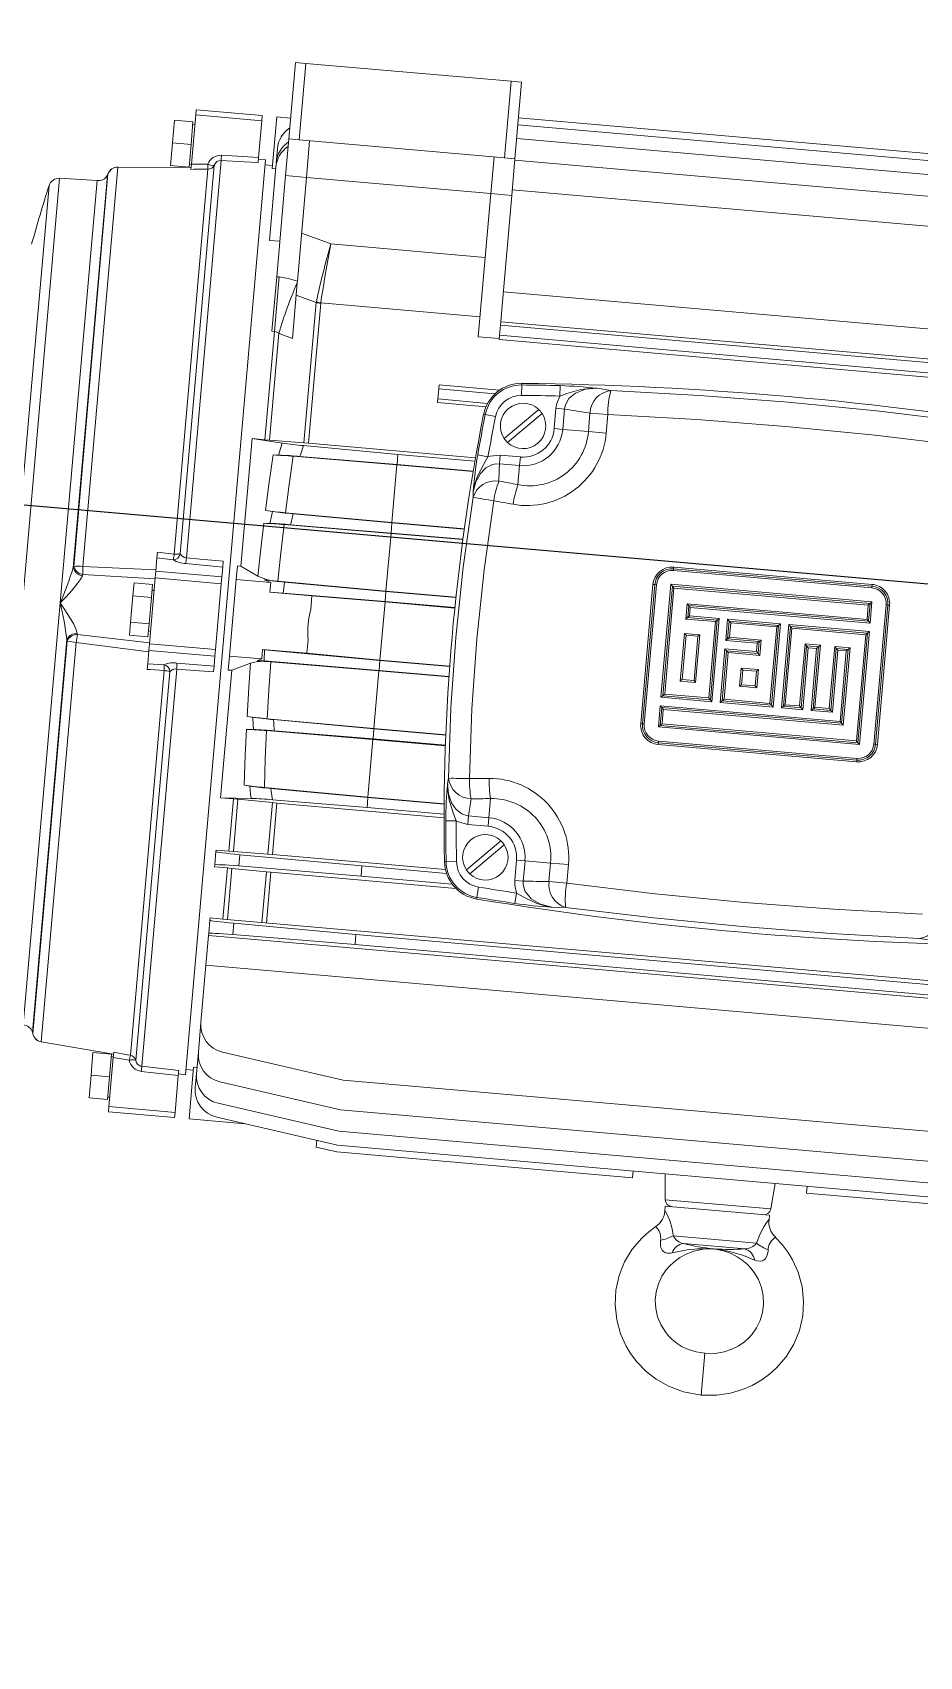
# Model space of a CAD drawing. Header units: inches. Extents: x 191440 to 383551, y 141411 to 284946.
# Drawn here: x 191674.566 to 191674.925, y 141515.598 to 141516.254 of the extents above; entities that cross this region are included whole.
import ezdxf

# ---------------------------------------------------------------- set-up
doc = ezdxf.new("R2010")
doc.units = ezdxf.units.IN
doc.header["$MEASUREMENT"] = 0
doc.layers.add('MOTOR', color=140, linetype='Continuous', lineweight=9)
doc.layers.add('Sanitary', color=6, linetype='Continuous')
doc.styles.add('ROMANS', font='romans', dxfattribs={"height": 1})
doc.dimstyles.new('osama', dxfattribs={"dimtxt": 50, "dimasz": 45, "dimexe": 0.18, "dimexo": 0.0625, "dimgap": 0.2, "dimtad": 0, "dimdec": 0, "dimzin": 0, "dimdsep": 46, "dimtxsty": 'ROMANS', "dimcen": 0, "dimse1": 1, "dimse2": 1, "dimclrd": 3, "dimclre": 3, "dimclrt": 5, "dimadec": 0, "dimazin": 0, "dimtfac": 0.6, "dimtdec": 0, "dimtmove": 2, "dimatfit": 3, "dimfxl": 1, "dimtolj": 1, "dimtzin": 0, "dimarcsym": 0})

msp = doc.modelspace()

# ---------------------------------------------------------------- linework, layer by layer
at = {"color": 6}
msp.add_lwpolyline([(191675.62045, 141515.97042), (191672.46313, 141516.24664), (191672.69555, 141518.90315), (191652.33932, 141520.68409)], dxfattribs=at)
msp.add_circle((191674.63793, 141516.01009), 1.40625)
at = {"layer": 'MOTOR', "linetype": 'Continuous'}
for p, q in [((191674.66987, 141516.21083), (191674.67258, 141516.24173)), ((191674.67258, 141516.24173), (191674.67679, 141516.24137)), ((191674.67679, 141516.24137), (191674.67409, 141516.21046)), ((191674.67679, 141516.24137), (191674.75968, 141516.23411)), ((191674.75698, 141516.2032), (191674.75968, 141516.23411)), ((191674.75968, 141516.23411), (191674.7639, 141516.23374)), ((191674.7639, 141516.23374), (191674.76119, 141516.20284)), ((191674.63228, 141516.22051), (191674.63247, 141516.22259)), ((191674.63247, 141516.22259), (191674.65916, 141516.22026)), ((191674.62295, 141516.20927), (191674.62375, 141516.2184)), ((191674.62375, 141516.2184), (191674.63119, 141516.21775)), ((191674.63039, 141516.20862), (191674.63119, 141516.21775)), ((191674.63054, 141516.20063), (191674.63228, 141516.22051)), ((191674.63195, 141516.21669), (191674.63111, 141516.21677)), ((191674.65898, 141516.21817), (191674.63228, 141516.22051)), ((191674.65768, 141516.20333), (191674.65898, 141516.21817)), ((191674.65916, 141516.22026), (191674.65898, 141516.21817)), ((191674.66316, 141516.19886), (191674.66499, 141516.21975)), ((191674.67061, 141516.21926), (191674.66499, 141516.21975)), ((191674.7624, 141516.21658), (191674.99843, 141516.19593)), ((191674.76264, 141516.21935), (191674.99867, 141516.1987)), ((191674.62215, 141516.20014), (191674.62295, 141516.20927)), ((191674.62295, 141516.20927), (191674.63039, 141516.20862)), ((191674.62959, 141516.19948), (191674.63039, 141516.20862)), ((191674.66858, 141516.19603), (191674.66987, 141516.21083)), ((191674.67409, 141516.21046), (191674.66987, 141516.21083)), ((191674.67409, 141516.21046), (191674.75698, 141516.2032)), ((191674.6783, 141516.21009), (191674.67701, 141516.1953)), ((191674.7619, 141516.21096), (191674.99793, 141516.19031)), ((191674.64257, 141516.20216), (191674.62853, 141516.04172)), ((191674.64267, 141516.20423), (191674.65768, 141516.20333)), ((191674.66043, 141516.20245), (191674.64427, 141516.0177)), ((191674.65768, 141516.20333), (191674.6575, 141516.20126)), ((191674.66043, 141516.20245), (191674.65762, 141516.20262)), ((191674.66479, 141516.20125), (191674.66528, 141516.20687)), ((191674.75147, 141516.18878), (191674.75276, 141516.20357)), ((191674.76119, 141516.20284), (191674.75698, 141516.2032)), ((191674.76119, 141516.20284), (191674.7599, 141516.18805)), ((191674.76115, 141516.2023), (191674.99718, 141516.18165)), ((191674.57735, 141516.19494), (191674.56247, 141516.02486)), ((191674.59249, 141516.19401), (191674.57735, 141516.19494)), ((191674.59667, 141516.19618), (191674.5828, 141516.03768)), ((191674.59687, 141516.19669), (191674.58301, 141516.03824)), ((191674.60084, 141516.19947), (191674.58673, 141516.03818)), ((191674.59687, 141516.19669), (191674.59667, 141516.19618)), ((191674.60084, 141516.19947), (191674.60086, 141516.19948)), ((191674.63043, 141516.19936), (191674.60084, 141516.19947)), ((191674.62215, 141516.20014), (191674.62959, 141516.19948)), ((191674.6236, 141516.04321), (191674.6372, 141516.19859)), ((191674.63979, 141516.20028), (191674.62605, 141516.04325)), ((191674.62968, 141516.20047), (191674.63052, 141516.20039)), ((191674.63036, 141516.19856), (191674.63054, 141516.20063)), ((191674.63054, 141516.20063), (191674.63713, 141516.20066)), ((191674.66327, 141516.20008), (191674.66025, 141516.20034)), ((191674.66204, 141516.16988), (191674.66463, 141516.19942)), ((191674.66457, 141516.19874), (191674.66316, 141516.19886)), ((191674.665, 141516.15517), (191674.66858, 141516.19603)), ((191674.67701, 141516.1953), (191674.66858, 141516.19603)), ((191674.67334, 141516.15339), (191674.67701, 141516.1953)), ((191674.75147, 141516.18878), (191674.67701, 141516.1953)), ((191674.57306, 141516.19199), (191674.55847, 141516.02521)), ((191674.59249, 141516.19401), (191674.57757, 141516.02353)), ((191674.74641, 141516.13093), (191674.75147, 141516.18878)), ((191674.7599, 141516.18805), (191674.75147, 141516.18878)), ((191674.7601, 141516.1903), (191674.99613, 141516.16965)), ((191674.75587, 141516.14198), (191674.7599, 141516.18805)), ((191674.66204, 141516.16988), (191674.66626, 141516.16952)), ((191674.68691, 141516.16845), (191674.74921, 141516.163)), ((191674.66308, 141516.13318), (191674.665, 141516.15517)), ((191674.66405, 141516.13309), (191674.66598, 141516.15509)), ((191674.665, 141516.15517), (191674.66598, 141516.15509)), ((191674.67329, 141516.1528), (191674.67132, 141516.1303)), ((191674.67334, 141516.15339), (191674.67329, 141516.1528)), ((191674.75649, 141516.14909), (191674.99252, 141516.12844)), ((191674.676, 141516.08814), (191674.68096, 141516.14483)), ((191674.68276, 141516.1445), (191674.67782, 141516.08799)), ((191674.68096, 141516.14483), (191674.681, 141516.14504)), ((191674.68278, 141516.14464), (191674.68276, 141516.1445)), ((191674.74712, 141516.13901), (191674.68278, 141516.14464)), ((191674.75531, 141516.13561), (191674.75544, 141516.13705)), ((191674.75544, 141516.13705), (191674.75587, 141516.14198)), ((191674.75544, 141516.13705), (191674.99147, 141516.1164)), ((191674.66022, 141516.08936), (191674.66405, 141516.13309)), ((191674.66582, 141516.13237), (191674.66204, 141516.08921)), ((191674.66405, 141516.13309), (191674.66308, 141516.13318)), ((191674.74641, 141516.13093), (191674.75484, 141516.13019)), ((191674.7548, 141516.12979), (191674.75496, 141516.13154)), ((191674.7548, 141516.12979), (191674.99083, 141516.10914)), ((191674.75496, 141516.13154), (191674.75531, 141516.13561)), ((191674.75496, 141516.13154), (191674.99099, 141516.11089)), ((191674.75531, 141516.13561), (191674.99134, 141516.11496)), ((191674.73006, 141516.10583), (191674.73041, 141516.1099)), ((191674.73041, 141516.1099), (191674.73055, 141516.11151)), ((191674.73041, 141516.1099), (191674.75313, 141516.10791)), ((191674.73055, 141516.11151), (191674.75494, 141516.10938)), ((191674.76396, 141516.1115), (191674.76391, 141516.10728)), ((191674.76396, 141516.1115), (191674.76397, 141516.11215)), ((191674.77947, 141516.11123), (191674.77937, 141516.10702)), ((191674.79436, 141516.11014), (191674.79992, 141516.10925)), ((191674.72993, 141516.10437), (191674.73006, 141516.10583)), ((191674.72993, 141516.10437), (191674.74949, 141516.10266)), ((191674.73006, 141516.10583), (191674.75017, 141516.10407)), ((191674.7492, 141516.09951), (191674.74857, 141516.09964)), ((191674.7492, 141516.09951), (191674.75334, 141516.0987)), ((191674.77079, 141516.10162), (191674.75684, 141516.08991)), ((191674.7582, 141516.08829), (191674.77215, 141516.1)), ((191674.77705, 141516.09386), (191674.77777, 141516.10207)), ((191674.77777, 141516.10207), (191674.78123, 141516.10177)), ((191674.78123, 141516.10177), (191674.78051, 141516.09355)), ((191674.79085, 141516.09265), (191674.7915, 141516.10013)), ((191674.7987, 141516.0995), (191674.7915, 141516.10013)), ((191674.7987, 141516.0995), (191674.79804, 141516.09202)), ((191674.65054, 141516.03836), (191674.65504, 141516.08982)), ((191674.66722, 141516.08793), (191674.65504, 141516.08982)), ((191674.66022, 141516.08936), (191674.65504, 141516.08982)), ((191674.77705, 141516.09386), (191674.78051, 141516.09355)), ((191674.79085, 141516.09265), (191674.78051, 141516.09355)), ((191674.79804, 141516.09202), (191674.79085, 141516.09265)), ((191674.66022, 141516.08936), (191674.66204, 141516.08921)), ((191674.676, 141516.08814), (191674.66204, 141516.08921)), ((191674.67577, 141516.08698), (191674.71394, 141516.08345)), ((191674.67782, 141516.08799), (191674.676, 141516.08814)), ((191674.67782, 141516.08799), (191674.7453, 141516.08208)), ((191674.71394, 141516.08345), (191674.71358, 141516.07938)), ((191674.71394, 141516.08345), (191674.74506, 141516.08073)), ((191674.74616, 141516.08321), (191674.75031, 141516.08248)), ((191674.67171, 141516.0827), (191674.71357, 141516.07925)), ((191674.71358, 141516.07938), (191674.6744, 141516.08261)), ((191674.71357, 141516.07925), (191674.71153, 141516.05593)), ((191674.74435, 141516.07656), (191674.71357, 141516.07925)), ((191674.71358, 141516.07938), (191674.74437, 141516.07669)), ((191674.75523, 141516.08311), (191674.75493, 141516.07966)), ((191674.7631, 141516.07894), (191674.75493, 141516.07966)), ((191674.75523, 141516.08311), (191674.7634, 141516.0824)), ((191674.76242, 141516.07125), (191674.7631, 141516.07894)), ((191674.7634, 141516.0824), (191674.7631, 141516.07894)), ((191674.74427, 141516.06613), (191674.74434, 141516.06834)), ((191674.71153, 141516.05593), (191674.66861, 141516.0599)), ((191674.67159, 141516.05946), (191674.71152, 141516.05577)), ((191674.66801, 141516.05512), (191674.71115, 141516.05156)), ((191674.71116, 141516.0517), (191674.6706, 141516.05505)), ((191674.71115, 141516.05156), (191674.70911, 141516.02825)), ((191674.74017, 141516.04902), (191674.71115, 141516.05156)), ((191674.71152, 141516.05577), (191674.71116, 141516.0517)), ((191674.71116, 141516.0517), (191674.74019, 141516.04916)), ((191674.71152, 141516.05577), (191674.74075, 141516.05321)), ((191674.71153, 141516.05593), (191674.74077, 141516.05337)), ((191674.61663, 141516.04162), (191674.61684, 141516.04397)), ((191674.5828, 141516.03768), (191674.58301, 141516.03824)), ((191674.58673, 141516.03818), (191674.61622, 141516.03689)), ((191674.61617, 141516.03629), (191674.61663, 141516.04162)), ((191674.62315, 141516.04089), (191674.61663, 141516.04162)), ((191674.64321, 141516.03794), (191674.62825, 141516.03936)), ((191674.64286, 141516.03396), (191674.64321, 141516.03794)), ((191674.64342, 141516.04031), (191674.64321, 141516.03794)), ((191674.64864, 141516.03289), (191674.64913, 141516.03849)), ((191674.64913, 141516.03849), (191674.65054, 141516.03836)), ((191674.65743, 141516.03428), (191674.65054, 141516.03836)), ((191674.82531, 141516.03796), (191674.90546, 141516.03095)), ((191674.58671, 141516.0349), (191674.58651, 141516.03446)), ((191674.6159, 141516.03324), (191674.58671, 141516.0349)), ((191674.60694, 141516.02628), (191674.6074, 141516.03155)), ((191674.6074, 141516.03155), (191674.61485, 141516.0309)), ((191674.6136, 141516.00698), (191674.61593, 141516.03358)), ((191674.61438, 141516.02563), (191674.61485, 141516.0309)), ((191674.61593, 141516.03358), (191674.61617, 141516.03629)), ((191674.64262, 141516.03124), (191674.61593, 141516.03358)), ((191674.61617, 141516.03629), (191674.64286, 141516.03396)), ((191674.6403, 141516.00465), (191674.64262, 141516.03124)), ((191674.64286, 141516.03396), (191674.64262, 141516.03124)), ((191674.64594, 141516.00198), (191674.64864, 141516.03289)), ((191674.66266, 141516.03166), (191674.64864, 141516.03289)), ((191674.66002, 141516.03276), (191674.65995, 141516.03279)), ((191674.66002, 141516.03278), (191674.65995, 141516.03279)), ((191674.65995, 141516.03279), (191674.66237, 141516.03258)), ((191674.66002, 141516.03276), (191674.66002, 141516.03278)), ((191674.66266, 141516.03166), (191674.66002, 141516.03276)), ((191674.66218, 141516.02781), (191674.66266, 141516.03166)), ((191674.66546, 141516.03228), (191674.66237, 141516.03258)), ((191674.70911, 141516.02825), (191674.66546, 141516.03228)), ((191674.66819, 141516.03188), (191674.7091, 141516.02809)), ((191674.81198, 141515.97471), (191674.8169, 141516.03091)), ((191674.81764, 141516.03085), (191674.81272, 141515.97465)), ((191674.81834, 141516.03078), (191674.81342, 141515.97459)), ((191674.81764, 141516.03085), (191674.8169, 141516.03091)), ((191674.81764, 141516.03085), (191674.81834, 141516.03078)), ((191674.82017, 141515.98535), (191674.82416, 141516.03098)), ((191674.82416, 141516.03098), (191674.90537, 141516.02388)), ((191674.8248, 141516.03022), (191674.82416, 141516.03098)), ((191674.82528, 141516.03726), (191674.82522, 141516.03655)), ((191674.9053, 141516.02955), (191674.82522, 141516.03655)), ((191674.90536, 141516.03025), (191674.82528, 141516.03726)), ((191674.60602, 141516.01573), (191674.60694, 141516.02628)), ((191674.60694, 141516.02628), (191674.61438, 141516.02563)), ((191674.61346, 141516.01508), (191674.61438, 141516.02563)), ((191674.61548, 141516.02843), (191674.61464, 141516.0285)), ((191674.66218, 141516.02781), (191674.67921, 141516.02632)), ((191674.70874, 141516.02402), (191674.6676, 141516.02742)), ((191674.67874, 141516.02088), (191674.67921, 141516.02632)), ((191674.67921, 141516.02632), (191674.70873, 141516.02388)), ((191674.7091, 141516.02809), (191674.70874, 141516.02402)), ((191674.7091, 141516.02809), (191674.73735, 141516.02562)), ((191674.70911, 141516.02825), (191674.73736, 141516.02577)), ((191674.82093, 141515.98599), (191674.8248, 141516.03022)), ((191674.82541, 141516.02946), (191674.82167, 141515.98663)), ((191674.8248, 141516.03022), (191674.90461, 141516.02324)), ((191674.90387, 141516.02259), (191674.82541, 141516.02946)), ((191674.9053, 141516.02955), (191674.90536, 141516.03025)), ((191674.57757, 141516.02353), (191674.56266, 141515.85305)), ((191674.64427, 141516.0177), (191674.62811, 141515.83295)), ((191674.70873, 141516.02388), (191674.70668, 141516.00042)), ((191674.73691, 141516.02141), (191674.70873, 141516.02388)), ((191674.70874, 141516.02402), (191674.73692, 141516.02156)), ((191674.83016, 141516.01698), (191674.8307, 141516.02316)), ((191674.8307, 141516.02316), (191674.90337, 141516.0168)), ((191674.83137, 141516.0224), (191674.83095, 141516.01762)), ((191674.83171, 141516.01826), (191674.83095, 141516.01762)), ((191674.90398, 141516.01604), (191674.83137, 141516.0224)), ((191674.83137, 141516.0224), (191674.83201, 141516.02163)), ((191674.83201, 141516.02163), (191674.83171, 141516.01826)), ((191674.83171, 141516.01826), (191674.84368, 141516.01721)), ((191674.90462, 141516.01528), (191674.83201, 141516.02163)), ((191674.90337, 141516.0168), (191674.90387, 141516.02259)), ((191674.90461, 141516.02324), (191674.90398, 141516.01604)), ((191674.90461, 141516.02324), (191674.90537, 141516.02388)), ((191674.90537, 141516.02388), (191674.90462, 141516.01528)), ((191674.90615, 141515.96647), (191674.91107, 141516.02267)), ((191674.90685, 141515.96641), (191674.91177, 141516.02261)), ((191674.91251, 141516.02254), (191674.9076, 141515.96635)), ((191674.91107, 141516.02267), (191674.91177, 141516.02261)), ((191674.91251, 141516.02254), (191674.91177, 141516.02261)), ((191674.58448, 141516.01123), (191674.58459, 141516.01076)), ((191674.60555, 141516.01046), (191674.60602, 141516.01573)), ((191674.60602, 141516.01573), (191674.61346, 141516.01508)), ((191674.613, 141516.00981), (191674.61346, 141516.01508)), ((191674.61321, 141516.01221), (191674.61405, 141516.01213)), ((191674.82796, 141515.99192), (191674.82965, 141516.01119)), ((191674.82965, 141516.01119), (191674.83584, 141516.01065)), ((191674.84214, 141516.01593), (191674.83016, 141516.01698)), ((191674.83095, 141516.01762), (191674.84292, 141516.01657)), ((191674.83944, 141515.98508), (191674.84214, 141516.01593)), ((191674.84292, 141516.01657), (191674.8401, 141515.98431)), ((191674.84368, 141516.01721), (191674.84074, 141515.98355)), ((191674.84368, 141516.01721), (191674.84292, 141516.01657)), ((191674.84292, 141516.01657), (191674.84292, 141516.01657)), ((191674.8463, 141516.00832), (191674.84706, 141516.01692)), ((191674.84706, 141516.01692), (191674.86841, 141516.01505)), ((191674.84706, 141516.01692), (191674.8477, 141516.01615)), ((191674.84707, 141516.00896), (191674.8477, 141516.01615)), ((191674.8477, 141516.01615), (191674.86765, 141516.01441)), ((191674.84833, 141516.01539), (191674.84782, 141516.0096)), ((191674.86689, 141516.01377), (191674.84833, 141516.01539)), ((191674.86419, 141515.98291), (191674.86689, 141516.01377)), ((191674.86765, 141516.01441), (191674.86483, 141515.98215)), ((191674.86841, 141516.01505), (191674.86547, 141515.98139)), ((191674.86841, 141516.01505), (191674.86765, 141516.01441)), ((191674.86884, 141515.98109), (191674.87178, 141516.01475)), ((191674.8696, 141515.98173), (191674.87242, 141516.01399)), ((191674.87307, 141516.01323), (191674.87037, 141515.98237)), ((191674.87178, 141516.01475), (191674.90432, 141516.01191)), ((191674.87178, 141516.01475), (191674.87242, 141516.01399)), ((191674.87242, 141516.01399), (191674.90356, 141516.01127)), ((191674.87242, 141516.01399), (191674.87242, 141516.01399)), ((191674.90283, 141516.01062), (191674.87307, 141516.01323)), ((191674.90356, 141516.01127), (191674.89969, 141515.96704)), ((191674.90432, 141516.01191), (191674.90033, 141515.96628)), ((191674.90432, 141516.01191), (191674.90356, 141516.01127)), ((191674.90398, 141516.01604), (191674.90462, 141516.01528)), ((191674.58027, 141516.0087), (191674.5664, 141515.85019)), ((191674.58037, 141516.00811), (191674.56651, 141515.84965)), ((191674.58405, 141516.00752), (191674.56994, 141515.84623)), ((191674.58037, 141516.00811), (191674.58027, 141516.0087)), ((191674.61331, 141516.00367), (191674.58405, 141516.00752)), ((191674.58459, 141516.01076), (191674.61363, 141516.00732)), ((191674.60555, 141516.01046), (191674.613, 141516.00981)), ((191674.61336, 141516.00427), (191674.6136, 141516.00698)), ((191674.6136, 141516.00698), (191674.6403, 141516.00465)), ((191674.6403, 141516.00465), (191674.64006, 141516.00193)), ((191674.65904, 141516.00083), (191674.65923, 141516.00471)), ((191674.67718, 141516.00314), (191674.65923, 141516.00471)), ((191674.66011, 141516.00458), (191674.65923, 141516.00471)), ((191674.66011, 141516.00458), (191674.65991, 141516.00004)), ((191674.66011, 141516.00458), (191674.70666, 141516.00028)), ((191674.67718, 141516.00314), (191674.67766, 141516.00858)), ((191674.83032, 141516.01043), (191674.82876, 141515.99255)), ((191674.8351, 141516.01001), (191674.83032, 141516.01043)), ((191674.83353, 141515.99214), (191674.8351, 141516.01001)), ((191674.83584, 141516.01065), (191674.83415, 141515.99138)), ((191674.84411, 141515.98326), (191674.84601, 141516.00495)), ((191674.84665, 141516.00418), (191674.84601, 141516.00495)), ((191674.84601, 141516.00495), (191674.85877, 141516.00383)), ((191674.8463, 141516.00832), (191674.84707, 141516.00896)), ((191674.85906, 141516.0072), (191674.8463, 141516.00832)), ((191674.85982, 141516.00784), (191674.84707, 141516.00896)), ((191674.84782, 141516.0096), (191674.86059, 141516.00849)), ((191674.85877, 141516.00383), (191674.85906, 141516.0072)), ((191674.85906, 141516.0072), (191674.85982, 141516.00784)), ((191674.85941, 141516.00307), (191674.85982, 141516.00784)), ((191674.86059, 141516.00849), (191674.86005, 141516.0023)), ((191674.87617, 141515.98187), (191674.87836, 141516.00693)), ((191674.87899, 141516.00617), (191674.8768, 141515.9811)), ((191674.87963, 141516.0054), (191674.87744, 141515.98034)), ((191674.87836, 141516.00693), (191674.88455, 141516.00639)), ((191674.87963, 141516.0054), (191674.87899, 141516.00617)), ((191674.88377, 141516.00575), (191674.87899, 141516.00617)), ((191674.883, 141516.00511), (191674.87963, 141516.0054)), ((191674.88081, 141515.98004), (191674.883, 141516.00511)), ((191674.88157, 141515.98069), (191674.88377, 141516.00575)), ((191674.88455, 141516.00639), (191674.88235, 141515.98133)), ((191674.88377, 141516.00575), (191674.883, 141516.00511)), ((191674.88815, 141515.98082), (191674.89034, 141516.00588)), ((191674.89096, 141516.00512), (191674.88877, 141515.98006)), ((191674.89034, 141516.00588), (191674.89653, 141516.00534)), ((191674.89096, 141516.00512), (191674.8916, 141516.00436)), ((191674.89574, 141516.0047), (191674.89096, 141516.00512)), ((191674.89313, 141515.97486), (191674.89574, 141516.0047)), ((191674.89653, 141516.00534), (191674.89379, 141515.9741)), ((191674.89574, 141516.0047), (191674.89497, 141516.00406)), ((191674.89908, 141515.9678), (191674.90283, 141516.01062)), ((191674.61269, 141515.99659), (191674.6129, 141515.99894)), ((191674.6129, 141515.99894), (191674.61336, 141516.00427)), ((191674.6129, 141515.99894), (191674.61945, 141515.99853)), ((191674.64006, 141516.00193), (191674.61336, 141516.00427)), ((191674.62473, 141515.99915), (191674.63971, 141515.99795)), ((191674.63971, 141515.99795), (191674.6395, 141515.99558)), ((191674.63971, 141515.99795), (191674.64006, 141516.00193)), ((191674.64545, 141515.99638), (191674.64594, 141516.00198)), ((191674.65904, 141516.00083), (191674.64594, 141516.00198)), ((191674.64685, 141515.99626), (191674.65435, 141515.99908)), ((191674.6571, 141516.00011), (191674.65904, 141516.00083)), ((191674.6571, 141516.00011), (191674.65991, 141516.00004)), ((191674.6571, 141516.00011), (191674.65951, 141515.9999)), ((191674.70631, 141515.99621), (191674.65991, 141516.00004)), ((191674.66261, 141515.99966), (191674.70629, 141515.99605)), ((191674.70668, 141516.00042), (191674.67719, 141516.00315)), ((191674.70666, 141516.00028), (191674.70631, 141515.99621)), ((191674.70666, 141516.00028), (191674.73485, 141515.99781)), ((191674.70668, 141516.00042), (191674.73486, 141515.99795)), ((191674.84488, 141515.9839), (191674.84665, 141516.00418)), ((191674.84728, 141516.00342), (191674.84563, 141515.98454)), ((191674.84665, 141516.00418), (191674.85941, 141516.00307)), ((191674.86005, 141516.0023), (191674.84728, 141516.00342)), ((191674.85941, 141516.00307), (191674.85877, 141516.00383)), ((191674.8916, 141516.00436), (191674.88941, 141515.97929)), ((191674.89497, 141516.00406), (191674.8916, 141516.00436)), ((191674.89248, 141515.97563), (191674.89497, 141516.00406)), ((191674.60589, 141515.84078), (191674.61949, 141515.99616)), ((191674.62189, 141515.9957), (191674.60815, 141515.83867)), ((191674.6246, 141515.99678), (191674.61056, 141515.83634)), ((191674.64235, 141515.94481), (191674.64685, 141515.99626)), ((191674.64685, 141515.99626), (191674.64545, 141515.99638)), ((191674.70629, 141515.99605), (191674.70425, 141515.97274)), ((191674.73455, 141515.99358), (191674.70629, 141515.99605)), ((191674.70631, 141515.99621), (191674.73456, 141515.99373)), ((191674.83415, 141515.99138), (191674.82796, 141515.99192)), ((191674.82876, 141515.99255), (191674.83353, 141515.99214)), ((191674.85193, 141515.98982), (191674.85256, 141515.99713)), ((191674.85256, 141515.99713), (191674.85954, 141515.99652)), ((191674.85321, 141515.99636), (191674.8527, 141515.99046)), ((191674.85878, 141515.99587), (191674.85321, 141515.99636)), ((191674.85826, 141515.98997), (191674.85878, 141515.99587)), ((191674.85954, 141515.99652), (191674.8589, 141515.98921)), ((191674.82017, 141515.98535), (191674.82093, 141515.98599)), ((191674.84074, 141515.98355), (191674.82017, 141515.98535)), ((191674.8401, 141515.98431), (191674.82093, 141515.98599)), ((191674.82167, 141515.98663), (191674.83944, 141515.98508)), ((191674.8589, 141515.98921), (191674.85193, 141515.98982)), ((191674.8527, 141515.99046), (191674.85826, 141515.98997)), ((191674.81912, 141515.97338), (191674.81988, 141515.98198)), ((191674.81988, 141515.98198), (191674.89248, 141515.97563)), ((191674.82052, 141515.98121), (191674.81988, 141515.98198)), ((191674.81989, 141515.97402), (191674.82052, 141515.98121)), ((191674.82052, 141515.98121), (191674.89313, 141515.97486)), ((191674.82112, 141515.98045), (191674.82062, 141515.97466)), ((191674.89379, 141515.9741), (191674.82112, 141515.98045)), ((191674.84074, 141515.98355), (191674.8401, 141515.98431)), ((191674.8401, 141515.98431), (191674.8401, 141515.98431)), ((191674.84488, 141515.9839), (191674.84411, 141515.98326)), ((191674.86547, 141515.98139), (191674.84411, 141515.98326)), ((191674.86483, 141515.98215), (191674.84488, 141515.9839)), ((191674.84563, 141515.98454), (191674.86419, 141515.98291)), ((191674.86483, 141515.98215), (191674.86547, 141515.98139)), ((191674.86884, 141515.98109), (191674.8696, 141515.98173)), ((191674.87744, 141515.98034), (191674.86884, 141515.98109)), ((191674.8768, 141515.9811), (191674.8696, 141515.98173)), ((191674.8696, 141515.98173), (191674.8696, 141515.98173)), ((191674.87037, 141515.98237), (191674.87617, 141515.98187)), ((191674.87744, 141515.98034), (191674.8768, 141515.9811)), ((191674.88157, 141515.98069), (191674.88081, 141515.98004)), ((191674.88941, 141515.97929), (191674.88081, 141515.98004)), ((191674.88157, 141515.98069), (191674.88157, 141515.98069)), ((191674.88877, 141515.98006), (191674.88157, 141515.98069)), ((191674.88235, 141515.98133), (191674.88815, 141515.98082)), ((191674.88877, 141515.98006), (191674.88941, 141515.97929)), ((191674.66091, 141515.97191), (191674.70387, 141515.96837)), ((191674.70425, 141515.97274), (191674.66115, 141515.97672)), ((191674.66372, 141515.97634), (191674.70424, 141515.9726)), ((191674.70389, 141515.96853), (191674.66392, 141515.97183)), ((191674.70424, 141515.9726), (191674.70389, 141515.96853)), ((191674.70424, 141515.9726), (191674.73327, 141515.97006)), ((191674.70425, 141515.97274), (191674.73328, 141515.9702)), ((191674.81272, 141515.97465), (191674.81198, 141515.97471)), ((191674.81272, 141515.97465), (191674.81342, 141515.97459)), ((191674.81912, 141515.97338), (191674.81989, 141515.97402)), ((191674.90033, 141515.96628), (191674.81912, 141515.97338)), ((191674.89969, 141515.96704), (191674.81989, 141515.97402)), ((191674.82062, 141515.97466), (191674.89908, 141515.9678)), ((191674.89313, 141515.97486), (191674.89248, 141515.97563)), ((191674.70387, 141515.96837), (191674.70183, 141515.94505)), ((191674.73311, 141515.96581), (191674.70387, 141515.96837)), ((191674.70389, 141515.96853), (191674.73311, 141515.96597)), ((191674.89919, 141515.9593), (191674.81904, 141515.96631)), ((191674.81913, 141515.96701), (191674.81919, 141515.96771)), ((191674.81913, 141515.96701), (191674.89921, 141515.96)), ((191674.81919, 141515.96771), (191674.89928, 141515.9607)), ((191674.90033, 141515.96628), (191674.89969, 141515.96704)), ((191674.90615, 141515.96647), (191674.90685, 141515.96641)), ((191674.9076, 141515.96635), (191674.90685, 141515.96641)), ((191674.89928, 141515.9607), (191674.89921, 141515.96)), ((191674.73403, 141515.95045), (191674.73434, 141515.95264)), ((191674.70183, 141515.94505), (191674.66001, 141515.94892)), ((191674.66267, 141515.94854), (191674.70182, 141515.94492)), ((191674.64235, 141515.94481), (191674.65468, 141515.94455)), ((191674.64235, 141515.94481), (191674.64754, 141515.94435)), ((191674.64569, 141515.92324), (191674.64754, 141515.94435)), ((191674.64936, 141515.94419), (191674.64751, 141515.92309)), ((191674.64936, 141515.94419), (191674.64754, 141515.94435)), ((191674.64936, 141515.94419), (191674.66329, 141515.94282)), ((191674.66147, 141515.92202), (191674.66329, 141515.94282)), ((191674.70146, 141515.94085), (191674.66326, 141515.944)), ((191674.66329, 141515.94282), (191674.6651, 141515.94265)), ((191674.6651, 141515.94265), (191674.66329, 141515.92187)), ((191674.6651, 141515.94265), (191674.73258, 141515.93675)), ((191674.70182, 141515.94492), (191674.70146, 141515.94085)), ((191674.70146, 141515.94085), (191674.73258, 141515.93813)), ((191674.70182, 141515.94492), (191674.7326, 141515.94223)), ((191674.70183, 141515.94505), (191674.73261, 141515.94236)), ((191674.75133, 141515.94445), (191674.75066, 141515.93675)), ((191674.73745, 141515.93549), (191674.73323, 141515.93549)), ((191674.74249, 141515.93747), (191674.74219, 141515.93401)), ((191674.75035, 141515.9333), (191674.74219, 141515.93401)), ((191674.74249, 141515.93747), (191674.75066, 141515.93675)), ((191674.75066, 141515.93675), (191674.75035, 141515.9333)), ((191674.75555, 141515.9274), (191674.7416, 141515.9157)), ((191674.63998, 141515.91771), (191674.64045, 141515.92304)), ((191674.64045, 141515.92304), (191674.6405, 141515.92369)), ((191674.64569, 141515.92324), (191674.6405, 141515.92369)), ((191674.64569, 141515.92324), (191674.64751, 141515.92309)), ((191674.66147, 141515.92202), (191674.64751, 141515.92309)), ((191674.65009, 141515.9218), (191674.64969, 141515.91725)), ((191674.65009, 141515.9218), (191674.6994, 141515.91724)), ((191674.66329, 141515.92187), (191674.66147, 141515.92202)), ((191674.66329, 141515.92187), (191674.73314, 141515.91576)), ((191674.74296, 141515.91408), (191674.75691, 141515.92578)), ((191674.76109, 141515.91143), (191674.76181, 141515.91964)), ((191674.76527, 141515.91934), (191674.76181, 141515.91964)), ((191674.76527, 141515.91934), (191674.76455, 141515.91113)), ((191674.77561, 141515.91844), (191674.76527, 141515.91934)), ((191674.63991, 141515.9169), (191674.63998, 141515.91771)), ((191674.63991, 141515.9169), (191674.6451, 141515.91645)), ((191674.64329, 141515.89583), (191674.6451, 141515.91645)), ((191674.64691, 141515.91628), (191674.6451, 141515.91645)), ((191674.64691, 141515.91628), (191674.64511, 141515.89567)), ((191674.64691, 141515.91628), (191674.66084, 141515.9149)), ((191674.69904, 141515.91317), (191674.64969, 141515.91725)), ((191674.65905, 141515.89445), (191674.66084, 141515.9149)), ((191674.66084, 141515.9149), (191674.66266, 141515.91473)), ((191674.66266, 141515.91473), (191674.66087, 141515.89429)), ((191674.66266, 141515.91473), (191674.73734, 141515.9082)), ((191674.6994, 141515.91724), (191674.69904, 141515.91317)), ((191674.69904, 141515.91317), (191674.73581, 141515.90996)), ((191674.6994, 141515.91724), (191674.73356, 141515.91425)), ((191674.7334, 141515.91891), (191674.73275, 141515.9189)), ((191674.73762, 141515.91899), (191674.7334, 141515.91891)), ((191674.77495, 141515.91096), (191674.77561, 141515.91844)), ((191674.7828, 141515.91781), (191674.77561, 141515.91844)), ((191674.7828, 141515.91781), (191674.78215, 141515.91033)), ((191674.74654, 141515.9087), (191674.74585, 141515.90454)), ((191674.76455, 141515.91113), (191674.76109, 141515.91143)), ((191674.76181, 141515.90628), (191674.76117, 141515.90211)), ((191674.77495, 141515.91096), (191674.78215, 141515.91033)), ((191674.74585, 141515.90454), (191674.74575, 141515.9039)), ((191674.78166, 141515.90051), (191674.77603, 141515.9006)), ((191674.63756, 141515.89003), (191674.63803, 141515.89536)), ((191674.63803, 141515.89536), (191674.63811, 141515.89628)), ((191674.63811, 141515.89628), (191674.64329, 141515.89583)), ((191674.64329, 141515.89583), (191675.06002, 141515.85937)), ((191674.64767, 141515.89412), (191674.64727, 141515.88957)), ((191674.64767, 141515.89412), (191674.69698, 141515.88957)), ((191674.63643, 141515.87717), (191674.63749, 141515.88922)), ((191674.63749, 141515.88922), (191674.63756, 141515.89003)), ((191674.63749, 141515.88922), (191675.06459, 141515.85185)), ((191674.69662, 141515.8855), (191674.64727, 141515.88957)), ((191674.69698, 141515.88957), (191674.69662, 141515.8855)), ((191674.69698, 141515.88957), (191675.00607, 141515.86252)), ((191674.93013, 141515.88712), (191674.92457, 141515.88801)), ((191674.69662, 141515.8855), (191675.00571, 141515.85845)), ((191674.63441, 141515.85403), (191674.63643, 141515.87717)), ((191674.63643, 141515.87717), (191675.06354, 141515.83981)), ((191674.63336, 141515.84203), (191674.63441, 141515.85403)), ((191674.5664, 141515.85019), (191674.56651, 141515.84965)), ((191674.56994, 141515.84623), (191674.5991, 141515.8412)), ((191674.56996, 141515.84622), (191674.56994, 141515.84623)), ((191674.59001, 141515.83274), (191674.5908, 141515.84188)), ((191674.5908, 141515.84188), (191674.59825, 141515.84122)), ((191674.59745, 141515.83209), (191674.59825, 141515.84122)), ((191674.59899, 141515.83993), (191674.59917, 141515.842)), ((191674.6326, 141515.83337), (191674.63336, 141515.84203)), ((191674.64311, 141515.84205), (191674.69184, 141515.8308)), ((191674.59725, 141515.82005), (191674.59899, 141515.83993)), ((191674.59901, 141515.84017), (191674.59816, 141515.84024)), ((191674.60547, 141515.83876), (191674.59899, 141515.83993)), ((191674.62524, 141515.83257), (191674.61031, 141515.83428)), ((191674.62542, 141515.83463), (191674.62524, 141515.83257)), ((191674.62829, 141515.83506), (191674.63131, 141515.83479)), ((191674.62959, 141515.81512), (191674.63142, 141515.83601)), ((191674.63142, 141515.83601), (191674.63282, 141515.83589)), ((191674.58921, 141515.82361), (191674.59001, 141515.83274)), ((191674.59001, 141515.83274), (191674.59745, 141515.83209)), ((191674.59665, 141515.82296), (191674.59745, 141515.83209)), ((191674.62394, 141515.81772), (191674.62524, 141515.83257)), ((191674.6253, 141515.83327), (191674.62811, 141515.83295)), ((191674.63211, 141515.82775), (191674.6326, 141515.83337)), ((191674.64206, 141515.83005), (191674.69079, 141515.8188)), ((191674.69184, 141515.8308), (191675.00092, 141515.80376)), ((191674.58921, 141515.82361), (191674.59665, 141515.82296)), ((191674.59674, 141515.82394), (191674.59758, 141515.82387)), ((191674.6413, 141515.8214), (191674.69003, 141515.81015)), ((191674.59707, 141515.81797), (191674.59725, 141515.82005)), ((191674.62376, 141515.81563), (191674.59707, 141515.81797)), ((191674.59725, 141515.82005), (191674.62394, 141515.81772)), ((191674.62394, 141515.81772), (191674.62376, 141515.81563)), ((191674.65221, 141515.81314), (191674.62959, 141515.81512)), ((191674.64081, 141515.81578), (191674.68954, 141515.80453)), ((191674.69079, 141515.8188), (191674.99987, 141515.79176)), ((191674.69003, 141515.81015), (191674.99912, 141515.7831)), ((191674.68121, 141515.80645), (191674.68097, 141515.80368)), ((191674.68097, 141515.80368), (191674.6893, 141515.80176)), ((191674.6893, 141515.80176), (191674.80872, 141515.79131)), ((191674.68954, 141515.80453), (191674.99863, 141515.77748)), ((191674.80872, 141515.79131), (191674.80896, 141515.79408)), ((191674.82187, 141515.79295), (191674.82187, 141515.78248)), ((191674.86447, 141515.77875), (191674.86629, 141515.78906)), ((191674.82187, 141515.78248), (191674.86447, 141515.77875)), ((191674.87896, 141515.78516), (191674.87921, 141515.78793)), ((191674.87896, 141515.78516), (191674.99838, 141515.77471)), ((191674.82187, 141515.7799), (191674.82176, 141515.77802)), ((191674.82187, 141515.7799), (191674.86402, 141515.77621)), ((191674.86381, 141515.77434), (191674.86402, 141515.77621)), ((191674.82507, 141515.76789), (191674.85879, 141515.76494)), ((191674.85415, 141515.7626), (191674.82923, 141515.76478)), ((191674.84093, 141515.76262), (191674.84093, 141515.76261)), ((191674.84226, 141515.76249), (191674.84226, 141515.76251)), ((191674.83643, 141515.70359), (191674.83791, 141515.72045))]:
    msp.add_line(p, q, dxfattribs=at)
at = {"layer": 'MOTOR', "linetype": 'Continuous', "flags": 128}
for points in [[(191674.6575, 141516.20126), (191674.65187, 141516.2016), (191674.64257, 141516.20216)], [(191674.6372, 141516.19859), (191674.63156, 141516.19857), (191674.63036, 141516.19856)], [(191674.67504, 141516.17284), (191674.68326, 141516.1698), (191674.68691, 141516.16845)], [(191674.66598, 141516.15509), (191674.66968, 141516.1545), (191674.67334, 141516.15339)], [(191674.68096, 141516.14483), (191674.67539, 141516.14685), (191674.67285, 141516.14777)], [(191674.66582, 141516.13237), (191674.66484, 141516.13292), (191674.66405, 141516.13309)], [(191674.67132, 141516.1303), (191674.66673, 141516.13203), (191674.66582, 141516.13237)], [(191674.77937, 141516.10702), (191674.78215, 141516.10798), (191674.78776, 141516.10968), (191674.79259, 141516.11019), (191674.79262, 141516.11019), (191674.79386, 141516.11017), (191674.79422, 141516.11015), (191674.79433, 141516.11014), (191674.79436, 141516.11014)], [(191674.79436, 141516.11014), (191674.78966, 141516.10975), (191674.78565, 141516.1082), (191674.78302, 141516.10601), (191674.78157, 141516.10348), (191674.78146, 141516.1031), (191674.78123, 141516.10177)], [(191674.77777, 141516.10207), (191674.7781, 141516.10397), (191674.77937, 141516.10702)], [(191674.79992, 141516.10925), (191674.83567, 141516.10727), (191674.87151, 141516.10452), (191674.9072, 141516.10102), (191674.94283, 141516.09675)], [(191674.94235, 141516.08693), (191674.90662, 141516.0912), (191674.87065, 141516.09472), (191674.83471, 141516.09749), (191674.7987, 141516.0995)], [(191674.66048, 141516.06081), (191674.66186, 141516.07128), (191674.66356, 141516.08321)], [(191674.66356, 141516.08321), (191674.66533, 141516.08317), (191674.66578, 141516.08316)], [(191674.66578, 141516.08316), (191674.66672, 141516.08628), (191674.66722, 141516.08793)], [(191674.67577, 141516.08698), (191674.67472, 141516.08363), (191674.6744, 141516.08261)], [(191674.67171, 141516.0827), (191674.67009, 141516.07124), (191674.66861, 141516.0599)], [(191674.74434, 141516.06834), (191674.74435, 141516.06837), (191674.74436, 141516.06846), (191674.74441, 141516.06878), (191674.74459, 141516.06987), (191674.74463, 141516.07005), (191674.74591, 141516.07437), (191674.74873, 141516.07979), (191674.75031, 141516.08248)], [(191674.75493, 141516.07966), (191674.75279, 141516.07954), (191674.75209, 141516.07936), (191674.7495, 141516.07801), (191674.74725, 141516.07572), (191674.74539, 141516.07233), (191674.74434, 141516.06834)], [(191674.75031, 141516.08248), (191674.75118, 141516.08275), (191674.75523, 141516.08311)], [(191674.73434, 141515.95264), (191674.73537, 141515.9811), (191674.73737, 141516.00955), (191674.74034, 141516.03789), (191674.74427, 141516.06613)], [(191674.75261, 141516.06474), (191674.74871, 141516.03686), (191674.74576, 141516.00882), (191674.7438, 141515.98073), (191674.7428, 141515.95256)], [(191674.6633, 141516.06039), (191674.66233, 141516.06053), (191674.66048, 141516.06081)], [(191674.66226, 141516.05558), (191674.66287, 141516.05844), (191674.6633, 141516.06039)], [(191674.67159, 141516.05946), (191674.67093, 141516.05655), (191674.6706, 141516.05505)], [(191674.65743, 141516.03428), (191674.65848, 141516.04405), (191674.65984, 141516.05564)], [(191674.65984, 141516.05564), (191674.66173, 141516.05559), (191674.66226, 141516.05558)], [(191674.66801, 141516.05512), (191674.66668, 141516.04367), (191674.66546, 141516.03228)], [(191674.61684, 141516.04397), (191674.62242, 141516.04335), (191674.6236, 141516.04321)], [(191674.62853, 141516.04172), (191674.63414, 141516.04119), (191674.64342, 141516.04031)], [(191674.58651, 141516.03446), (191674.58563, 141516.0328), (191674.58445, 141516.03113), (191674.5823, 141516.02854), (191674.57992, 141516.02596), (191674.5776, 141516.02356), (191674.57757, 141516.02353)], [(191674.66237, 141516.03258), (191674.65974, 141516.03328), (191674.65743, 141516.03428)], [(191674.66819, 141516.03188), (191674.66785, 141516.02941), (191674.6676, 141516.02742)], [(191674.6676, 141516.02742), (191674.66399, 141516.0277), (191674.66218, 141516.02781)], [(191674.57757, 141516.02353), (191674.57759, 141516.02351), (191674.57946, 141516.02073), (191674.58136, 141516.01778), (191674.58303, 141516.01486), (191674.5839, 141516.01301), (191674.58448, 141516.01123)], [(191674.65301, 141515.97763), (191674.65369, 141515.98928), (191674.65435, 141515.99908)], [(191674.65435, 141515.99908), (191674.65678, 141515.99966), (191674.65951, 141515.9999)], [(191674.65951, 141515.9999), (191674.66007, 141515.99986), (191674.66261, 141515.99966)], [(191674.66261, 141515.99966), (191674.66183, 141515.98823), (191674.66115, 141515.97672)], [(191674.61949, 141515.99616), (191674.61388, 141515.99652), (191674.61269, 141515.99659)], [(191674.6395, 141515.99558), (191674.63388, 141515.99603), (191674.6246, 141515.99678)], [(191674.65189, 141515.94983), (191674.65229, 141515.96188), (191674.65275, 141515.97243)], [(191674.65275, 141515.97243), (191674.65462, 141515.97238), (191674.65559, 141515.97236)], [(191674.6554, 141515.97727), (191674.65488, 141515.97735), (191674.65301, 141515.97763)], [(191674.65559, 141515.97236), (191674.65551, 141515.97435), (191674.6554, 141515.97727)], [(191674.66091, 141515.97191), (191674.6604, 141515.96048), (191674.66001, 141515.94892)], [(191674.66372, 141515.97634), (191674.66378, 141515.97481), (191674.66392, 141515.97183)], [(191674.65409, 141515.9495), (191674.65364, 141515.94957), (191674.65189, 141515.94983)], [(191674.65468, 141515.94455), (191674.65447, 141515.94627), (191674.65409, 141515.9495)], [(191674.66267, 141515.94854), (191674.66281, 141515.94749), (191674.66326, 141515.944)], [(191674.73403, 141515.95045), (191674.73403, 141515.95042), (191674.73403, 141515.95031), (191674.73401, 141515.94994), (191674.73401, 141515.9487), (191674.73401, 141515.94867), (191674.73461, 141515.94383), (191674.73642, 141515.93826), (191674.73745, 141515.93549)], [(191674.73403, 141515.95045), (191674.73437, 141515.94634), (191674.73561, 141515.94268), (191674.73743, 141515.94003), (191674.73975, 141515.93826), (191674.74204, 141515.93752), (191674.74249, 141515.93747)], [(191674.74219, 141515.93401), (191674.73826, 141515.93507), (191674.73745, 141515.93549)], [(191674.76181, 141515.90628), (191674.76109, 141515.9095), (191674.76109, 141515.91143)], [(191674.76181, 141515.90628), (191674.76453, 141515.90476), (191674.76999, 141515.90205), (191674.77432, 141515.90085), (191674.77451, 141515.90082), (191674.77559, 141515.90065), (191674.7759, 141515.90061), (191674.776, 141515.9006), (191674.77603, 141515.9006)], [(191674.76455, 141515.91113), (191674.76455, 141515.90977), (191674.76525, 141515.90726), (191674.76557, 141515.90663), (191674.76778, 141515.90402), (191674.77147, 141515.9018), (191674.77603, 141515.9006)], [(191674.78215, 141515.91033), (191674.81787, 141515.90606), (191674.85384, 141515.90253), (191674.88979, 141515.89977), (191674.9258, 141515.89776)], [(191674.92457, 141515.88801), (191674.88883, 141515.88999), (191674.85298, 141515.89274), (191674.81729, 141515.89624), (191674.78166, 141515.90051)], [(191674.59917, 141515.842), (191674.60472, 141515.841), (191674.60589, 141515.84078)], [(191674.61056, 141515.83634), (191674.61616, 141515.83569), (191674.62542, 141515.83463)], [(191674.81807, 141515.77164), (191674.81527, 141515.76957), (191674.81242, 141515.76699), (191674.8086, 141515.7625), (191674.8055, 141515.75737), (191674.80326, 141515.75181), (191674.80196, 141515.74595), (191674.80163, 141515.73996), (191674.80228, 141515.734), (191674.80384, 141515.72835), (191674.80609, 141515.72335), (191674.80788, 141515.72039), (191674.81037, 141515.71707), (191674.81421, 141515.71313), (191674.81817, 141515.71006), (191674.82317, 141515.70719), (191674.82927, 141515.70491), (191674.83643, 141515.70359)], [(191674.85879, 141515.76494), (191674.86018, 141515.76872), (191674.86167, 141515.77149), (191674.86298, 141515.7734), (191674.86378, 141515.77441), (191674.86373, 141515.77435)], [(191674.83791, 141515.72045), (191674.83436, 141515.72099), (191674.83131, 141515.72193), (191674.82878, 141515.72313), (191674.82675, 141515.72441), (191674.82473, 141515.72603), (191674.82321, 141515.72755), (191674.82183, 141515.72925), (191674.82009, 141515.7321), (191674.81881, 141515.73524), (191674.81807, 141515.73855), (191674.81788, 141515.74194), (191674.81825, 141515.74531), (191674.81917, 141515.74857), (191674.82057, 141515.75157), (191674.82229, 141515.75414), (191674.82356, 141515.75562), (191674.8253, 141515.75728), (191674.82785, 141515.75916), (191674.83037, 141515.76053), (191674.83348, 141515.76171), (191674.83715, 141515.76247), (191674.84093, 141515.76259)], [(191674.82465, 141515.761), (191674.82407, 141515.76089), (191674.82282, 141515.76084), (191674.82196, 141515.76104), (191674.82117, 141515.76152), (191674.82064, 141515.76214), (191674.82016, 141515.76317), (191674.81999, 141515.76393), (191674.82001, 141515.76607)], [(191674.83643, 141515.70359), (191674.84275, 141515.70358), (191674.8483, 141515.70437), (191674.85303, 141515.70577), (191674.85693, 141515.70744), (191674.86091, 141515.70972), (191674.86398, 141515.71196), (191674.86684, 141515.71453), (191674.87068, 141515.719), (191674.8738, 141515.72411), (191674.87607, 141515.72967), (191674.8774, 141515.73553), (191674.87776, 141515.74152), (191674.87713, 141515.74749), (191674.87559, 141515.75317), (191674.87334, 141515.7582), (191674.87156, 141515.76118), (191674.86912, 141515.76444), (191674.86629, 141515.76738)], [(191674.84225, 141515.76248), (191674.8454, 141515.76185), (191674.84845, 141515.76078), (191674.85097, 141515.75947), (191674.853, 141515.7581), (191674.85501, 141515.75638), (191674.8565, 141515.7548), (191674.85783, 141515.75307), (191674.85951, 141515.75019), (191674.86073, 141515.74702), (191674.86143, 141515.74369), (191674.86157, 141515.7403), (191674.86115, 141515.73694), (191674.86018, 141515.73368), (191674.85872, 141515.73069), (191674.85693, 141515.72813), (191674.85562, 141515.72668), (191674.8539, 141515.72512), (191674.85136, 141515.72335), (191674.84883, 141515.72207), (191674.84572, 141515.72101), (191674.84206, 141515.7204), (191674.83791, 141515.72045)], [(191674.86346, 141515.76226), (191674.86342, 141515.76159), (191674.86292, 141515.75969), (191674.86237, 141515.75875), (191674.86193, 141515.75828), (191674.86111, 141515.75778), (191674.86033, 141515.75761), (191674.85894, 141515.75776), (191674.858, 141515.75808)], [(191674.86625, 141515.76734), (191674.86631, 141515.76739), (191674.86568, 141515.76687), (191674.86474, 141515.76588), (191674.86387, 141515.76442), (191674.86351, 141515.76297), (191674.86346, 141515.76226)]]:
    msp.add_lwpolyline(points, dxfattribs=at)
at = {"layer": 'MOTOR', "linetype": 'Continuous'}
for centre, radius, start, end in [((191674.67652, 141516.20589), 0.01128, 123.68219, 175), ((191674.67587, 141516.19844), 0.01128, 123.68219, 175), ((191674.67603, 141516.20027), 0.01128, 123.68219, 175), ((191674.64241, 141516.19856), 0.00568, 87.30027, 158.25132), ((191674.64248, 141516.1993), 0.00286, 88.24207, 159.95016), ((191674.7304, 141516.19866), 0.0879, 176.36963, 177.71882), ((191674.57709, 141516.19072), 0.00423, 86.5, 162.53542), ((191674.59292, 141516.1983), 0.00431, 264.29851, 330.56536), ((191674.60084, 141516.19524), 0.00423, 89.91509, 159.87323), ((191674.60085, 141516.19525), 0.00423, 89.77107, 158.76475), ((191674.66405, 141516.20048), 0.02692, 179.6147, 184.02298), ((191674.6389, 141516.20355), 0.00339, 238.52114, 285.14247), ((191674.63721, 141516.20141), 0.00282, 269.82249, 336.3964), ((191675.31297, 141515.9592), 0.77567, 162.53542, 164.35924), ((191674.97528, 141516.08314), 0.30072, 163.52025, 168.1203), ((191675.24515, 141516.05941), 0.56879, 168.94799, 171.38173), ((191674.84964, 141516.07672), 0.19206, 156.66519, 163.15639), ((191674.68359, 141516.15407), 0.0096, 254.07528, 265.03516), ((191674.684, 141516.15425), 0.00969, 251.91329, 262.75692), ((191674.76379, 141516.09664), 0.01551, 89.32735, 168.8458), ((191674.76379, 141516.09664), 0.01486, 89.32735, 168.8458), ((191674.7472, 141514.6836), 1.42799, 88.70509, 89.32735), ((191674.7472, 141514.6836), 1.42864, 80.67265, 89.32735), ((191674.77261, 141515.91526), 0.19609, 83.6298, 87.99494), ((191674.76379, 141516.09664), 0.01065, 89.32735, 168.8458), ((191674.7645, 141516.09495), 0.00917, 46.62581, 213.37419), ((191674.7472, 141514.6836), 1.42378, 88.70509, 89.32735), ((191674.80109, 141516.09973), 0.00959, 96.97248, 177.62085), ((191674.83326, 141516.1001), 0.03457, 164.65279, 181.00088), ((191675.57877, 141515.93594), 0.84619, 168.8458, 181.1542), ((191675.57877, 141515.93594), 0.84554, 168.8458, 169.96933), ((191675.57877, 141515.93594), 0.84132, 168.8458, 169.96933), ((191674.7645, 141516.09495), 0.00917, 226.62581, 33.37419), ((191674.7645, 141516.09495), 0.00917, 33.37419, 46.62581), ((191674.7645, 141516.09495), 0.00917, 213.37419, 226.62581), ((191674.76613, 141516.09482), 0.03203, 259.75327, 354.97642), ((191674.76719, 141516.0945), 0.02373, 258.41776, 355.53109), ((191674.7645, 141516.09495), 0.01607, 265, 355), ((191674.7645, 141516.09495), 0.01261, 265, 355), ((191674.65708, 141515.9156), 0.16774, 84.99624, 87.78562), ((191674.69062, 141516.25841), 0.17207, 262.1843, 265.04742), ((191674.92445, 141516.05397), 0.18068, 170.68428, 175.43811), ((191674.6595, 141515.91595), 0.16733, 84.89017, 87.84804), ((191674.75338, 141516.0632), 0.00956, 82.07992, 162.13914), ((191674.79867, 141516.05689), 0.04672, 160.25884, 170.33289), ((191674.80975, 141516.05519), 0.04998, 161.25341, 170.65192), ((191674.79092, 141516.31925), 0.25738, 259.55932, 261.44166), ((191674.68222, 141516.21843), 0.15912, 262.14623, 265.09007), ((191674.68675, 141516.23301), 0.17421, 262.26367, 265.00898), ((191674.65289, 141515.88185), 0.17393, 85.01037, 87.70964), ((191674.65591, 141515.89018), 0.16552, 84.90669, 87.80263), ((191674.45679, 141516.07622), 0.13177, 336.43136, 342.99132), ((191674.58733, 141516.03914), 0.00476, 197.94769, 260.09663), ((191674.58459, 141516.01956), 0.01874, 83.4414, 94.85867), ((191674.58755, 141516.03956), 0.00473, 196.19583, 259.72476), ((191674.62741, 141516.03619), 0.04072, 177.20244, 181.81929), ((191674.62313, 141516.04387), 0.00298, 270.45754, 348.04913), ((191674.61227, 141516.0442), 0.01138, 343.07, 355.02697), ((191674.62858, 141516.0497), 0.01035, 238.37738, 268.15984), ((191674.62469, 141516.05235), 0.0092, 263.25433, 278.52422), ((191674.62869, 141516.04475), 0.00303, 209.56029, 267.03429), ((191674.59098, 141516.04498), 0.03769, 351.41311, 355.03404), ((191674.82463, 141516.03023), 0.00776, 84.97914, 174.97162), ((191674.8289, 141516.03747), 0.00363, 172.22084, 183.39094), ((191674.68353, 141516.20682), 0.17561, 262.30735, 264.98842), ((191674.82466, 141516.03023), 0.00705, 85, 175), ((191674.82466, 141516.03023), 0.00635, 85, 175), ((191674.90183, 141516.03109), 0.00363, 346.60906, 357.77916), ((191674.90478, 141516.02322), 0.00776, 355.02081, 85.02843), ((191674.8345, 141516.03735), 0.01204, 216.30931, 220.9418), ((191674.90475, 141516.02322), 0.00635, 355, 85), ((191674.90475, 141516.02322), 0.00705, 355, 85), ((191674.44948, 141515.99262), 0.13177, 7.00868, 13.56864), ((191674.71696, 141516.01134), 0.03939, 165.98238, 184.01762), ((191674.8421, 141516.03244), 0.0147, 219.14222, 223.10853), ((191674.89629, 141516.03194), 0.01204, 309.0582, 313.69069), ((191674.58447, 141516.00647), 0.00476, 89.90337, 152.05231), ((191674.84105, 141516.02047), 0.0147, 219.14222, 223.10853), ((191674.83977, 141516.00586), 0.0147, 126.89147, 130.85778), ((191674.85679, 141515.99881), 0.02254, 127.98309, 130.55148), ((191674.87091, 141516.03462), 0.02966, 218.51106, 220.4193), ((191674.78683, 141516.10956), 0.12484, 309.88685, 310.34361), ((191674.83385, 141515.98058), 0.05103, 39.7653, 40.89144), ((191674.89524, 141516.01997), 0.01204, 309.0582, 313.69069), ((191674.89428, 141516.00892), 0.01204, 36.30931, 40.9418), ((191674.58462, 141516.00603), 0.00473, 90.27524, 153.80417), ((191674.58518, 141516.02623), 0.01874, 255.14133, 266.5586), ((191674.62445, 141516.00242), 0.04072, 168.18071, 172.79756), ((191674.84662, 141515.99748), 0.01703, 129.30474, 132.60432), ((191674.86672, 141515.98674), 0.02966, 129.5807, 131.48894), ((191674.96248, 141515.88666), 0.15883, 129.90805, 130.26725), ((191674.85578, 141515.9877), 0.02966, 38.51106, 40.4193), ((191674.86989, 141516.02351), 0.02254, 307.98309, 310.55148), ((191674.87743, 141515.99478), 0.01703, 37.39568, 40.69526), ((191674.88691, 141516.01646), 0.0147, 306.89147, 310.85778), ((191674.62318, 141515.98964), 0.00964, 80.724, 112.73878), ((191674.60815, 141515.99716), 0.01138, 354.97303, 6.93), ((191674.61891, 141515.9956), 0.00298, 1.95087, 79.54246), ((191674.58705, 141516.00008), 0.03769, 354.96596, 358.58689), ((191674.86986, 141516.02265), 0.02966, 218.51106, 220.4193), ((191674.98155, 141516.10459), 0.15883, 219.73275, 220.09195), ((191674.61897, 141515.98697), 0.0092, 71.47578, 86.74567), ((191674.62416, 141515.99394), 0.00287, 81.21049, 142.19493), ((191674.83758, 141515.9808), 0.0147, 126.89147, 130.85778), ((191674.84706, 141516.00248), 0.01703, 217.39568, 220.69526), ((191674.89179, 141516.02977), 0.05103, 219.7653, 220.89144), ((191674.96143, 141515.87468), 0.15883, 129.90805, 130.26725), ((191674.82925, 141515.97729), 0.01204, 129.0582, 133.69069), ((191674.85684, 141515.9994), 0.02254, 219.44852, 222.01691), ((191674.88489, 141515.95086), 0.05103, 129.10856, 130.2347), ((191674.9804, 141516.0915), 0.15883, 219.73275, 220.09195), ((191674.83022, 141515.98834), 0.01204, 216.30931, 220.9418), ((191674.86453, 141515.96168), 0.02966, 129.5807, 131.48894), ((191674.76871, 141515.90248), 0.12484, 39.65639, 40.11315), ((191674.83741, 141516.02133), 0.05103, 309.10856, 310.2347), ((191674.85358, 141515.96263), 0.02966, 38.51106, 40.4193), ((191674.8677, 141515.99845), 0.02254, 307.98309, 310.55148), ((191674.87524, 141515.96972), 0.01703, 37.39568, 40.69526), ((191674.6461, 141515.80246), 0.17009, 85.00494, 87.75876), ((191674.67501, 141516.138), 0.16187, 262.1898, 265.09019), ((191674.67925, 141516.15358), 0.17791, 262.29823, 264.99246), ((191674.64944, 141515.80964), 0.16283, 84.89504, 87.8323), ((191674.81971, 141515.97404), 0.00776, 175.02081, 265.02843), ((191674.81975, 141515.97403), 0.00705, 175, 265), ((191674.81975, 141515.97403), 0.00635, 175, 265), ((191674.8282, 141515.96532), 0.01204, 129.0582, 133.69069), ((191674.88239, 141515.96482), 0.0147, 39.14222, 43.10853), ((191674.82266, 141515.96617), 0.00363, 166.60906, 177.77916), ((191674.88999, 141515.95991), 0.01204, 36.30931, 40.9418), ((191674.89987, 141515.96703), 0.00776, 264.97914, 354.97162), ((191674.89983, 141515.96703), 0.00705, 265, 355), ((191674.89983, 141515.96703), 0.00635, 265, 355), ((191674.89559, 141515.95979), 0.00363, 352.22084, 3.39094), ((191674.74382, 141515.95394), 0.00956, 187.86086, 267.92008), ((191674.73632, 141515.69526), 0.25738, 88.55834, 90.44068), ((191674.78952, 141515.95229), 0.04672, 179.66711, 189.74116), ((191674.75089, 141515.92059), 0.03203, 355.0223, 90.24801), ((191674.80072, 141515.95205), 0.04998, 179.34808, 188.74659), ((191674.67347, 141516.10577), 0.15742, 262.12299, 265.09514), ((191674.67817, 141516.12627), 0.1784, 262.24377, 265.01801), ((191674.91298, 141515.93338), 0.17976, 174.5497, 179.32791), ((191674.64871, 141515.78197), 0.16269, 84.87002, 87.89826), ((191674.75198, 141515.92072), 0.02374, 354.47884, 91.5723), ((191675.57877, 141515.93594), 0.84554, 180.03067, 181.1542), ((191675.57877, 141515.93594), 0.84132, 180.03067, 181.1542), ((191674.74925, 141515.92074), 0.01261, 355, 85), ((191674.74925, 141515.92074), 0.01607, 355, 85), ((191674.74925, 141515.92074), 0.00917, 46.62581, 213.37419), ((191674.74925, 141515.92074), 0.00917, 33.37419, 46.62581), ((191674.74925, 141515.92074), 0.00917, 226.62581, 33.37419), ((191674.74826, 141515.91921), 0.01551, 181.1542, 260.67265), ((191674.74826, 141515.91921), 0.01486, 181.1542, 260.67265), ((191674.74826, 141515.91921), 0.01065, 181.1542, 260.67265), ((191674.74925, 141515.92074), 0.00917, 213.37419, 226.62581), ((191674.9773, 141517.31366), 1.42378, 260.67265, 261.29491), ((191674.78446, 141515.90969), 0.00959, 172.37915, 253.02752), ((191674.81608, 141515.90373), 0.03457, 168.99912, 185.34721), ((191674.9773, 141517.31366), 1.42864, 260.67265, 269.32735), ((191674.9773, 141517.31366), 1.42799, 260.67265, 261.29491), ((191674.78855, 141516.09738), 0.19718, 262.01714, 266.35812), ((191674.92341, 141515.89753), 0.00959, 276.97248, 357.62085), ((191674.64565, 141515.85304), 0.01128, 175, 257), ((191674.56234, 141515.84876), 0.00431, 19.43464, 85.70149), ((191674.57067, 141515.8504), 0.00423, 190.12677, 260.08491), ((191674.57067, 141515.85039), 0.00423, 191.23525, 260.22893), ((191674.63201, 141515.83426), 0.02692, 165.97702, 170.3853), ((191674.60541, 141515.83801), 0.00282, 13.6036, 80.17751), ((191674.6446, 141515.84104), 0.01128, 175, 257), ((191674.60671, 141515.8356), 0.00339, 64.85753, 111.47886), ((191674.61101, 141515.8399), 0.00566, 191.61529, 262.83312), ((191674.61094, 141515.83914), 0.00283, 189.52806, 262.27971), ((191674.69767, 141515.82453), 0.0879, 172.28118, 173.63037), ((191674.64335, 141515.82677), 0.01128, 175, 257), ((191674.64384, 141515.83239), 0.01128, 175, 257), ((191674.82469, 141515.78248), 0.00282, 180, 265), ((191674.81391, 141515.77836), 0.00783, 301.77574, 357.55064), ((191674.79942, 141515.76528), 0.02579, 5.80587, 29.59923), ((191674.86169, 141515.77924), 0.00282, 265, 350), ((191674.81356, 141515.76694), 0.0065, 352.29268, 45.25757), ((191674.87133, 141515.7732), 0.00759, 171.38387, 229.05283), ((191674.81648, 141515.78387), 0.01815, 281.20934, 298.27787), ((191674.83017, 141515.75899), 0.00587, 99.1484, 160.0064), ((191674.83805, 141515.7091), 0.0536, 86.92421, 104.47659), ((191674.83064, 141515.77101), 0.00638, 209.29844, 257.3024), ((191674.85083, 141515.85103), 0.08891, 255.94106, 264.03771), ((191674.84086, 141515.75415), 0.00847, 80.49474, 89.50526), ((191674.84107, 141515.75629), 0.00634, 85.22823, 91.25741), ((191674.84102, 141515.75629), 0.00634, 78.74259, 84.77177), ((191674.84786, 141515.85582), 0.09343, 266.1584, 273.86283), ((191674.83579, 141515.7093), 0.0536, 65.52308, 83.07612), ((191674.85371, 141515.76926), 0.00667, 273.82247, 319.57669), ((191674.85223, 141515.75706), 0.00587, 9.9936, 70.8516), ((191674.87003, 141515.77918), 0.01815, 231.72213, 248.79066)]:
    msp.add_arc(centre, radius, start, end, dxfattribs=at)
for centre, major_axis, ratio, start_param, end_param in [((191674.56112, 141514.69988), (-1.42477, 0.12465), 0.992163, 4.637177, 4.644455), ((191675.58863, 141516.04866), (-0.07328, -0.83765), 0.992163, 4.762098, 4.770409), ((191674.91686, 141516.62285), (-0.80784, 0.07068), 0.700208, 1.430253, 1.439989), ((191674.91615, 141516.6148), (-0.81768, 0.07154), 0.691786, 1.430253, 1.439989), ((191674.80834, 141515.38246), (-0.81768, 0.07154), 0.691786, 4.843196, 4.852932), ((191675.56891, 141515.82322), (-0.07328, -0.83765), 0.992163, 4.654369, 4.66268), ((191674.80763, 141515.3744), (-0.80784, 0.07068), 0.700208, 4.843196, 4.852932), ((191674.65169, 141515.92205), (-0.01124, 0.00098), 0.034921, 0, 1.43117), ((191674.65122, 141515.91672), (-0.01124, 0.00098), 0.034921, 4.852015, 6.283185), ((191674.79122, 141517.32994), (-1.42477, 0.12465), 0.992163, 1.638731, 1.646008), ((191674.64927, 141515.89438), (-0.01124, 0.00098), 0.034921, 0, 1.43117), ((191674.6488, 141515.88904), (-0.01124, 0.00098), 0.034921, 4.852015, 6.283185)]:
    msp.add_ellipse(centre, major_axis=major_axis, ratio=ratio, start_param=start_param, end_param=end_param, dxfattribs=at)

# ---------------------------------------------------------------- leaders
at = {"layer": 'Sanitary', "ltscale": 0.5}
msp.add_leader([(191653.4749, 141520.58474), (191653.79451, 141519.51639), (191654.25774, 141519.47586)], dimstyle='osama', override={"dimasz": 100, "dimgap": 0.09}, dxfattribs=at)

doc.saveas('drawing.dxf')
